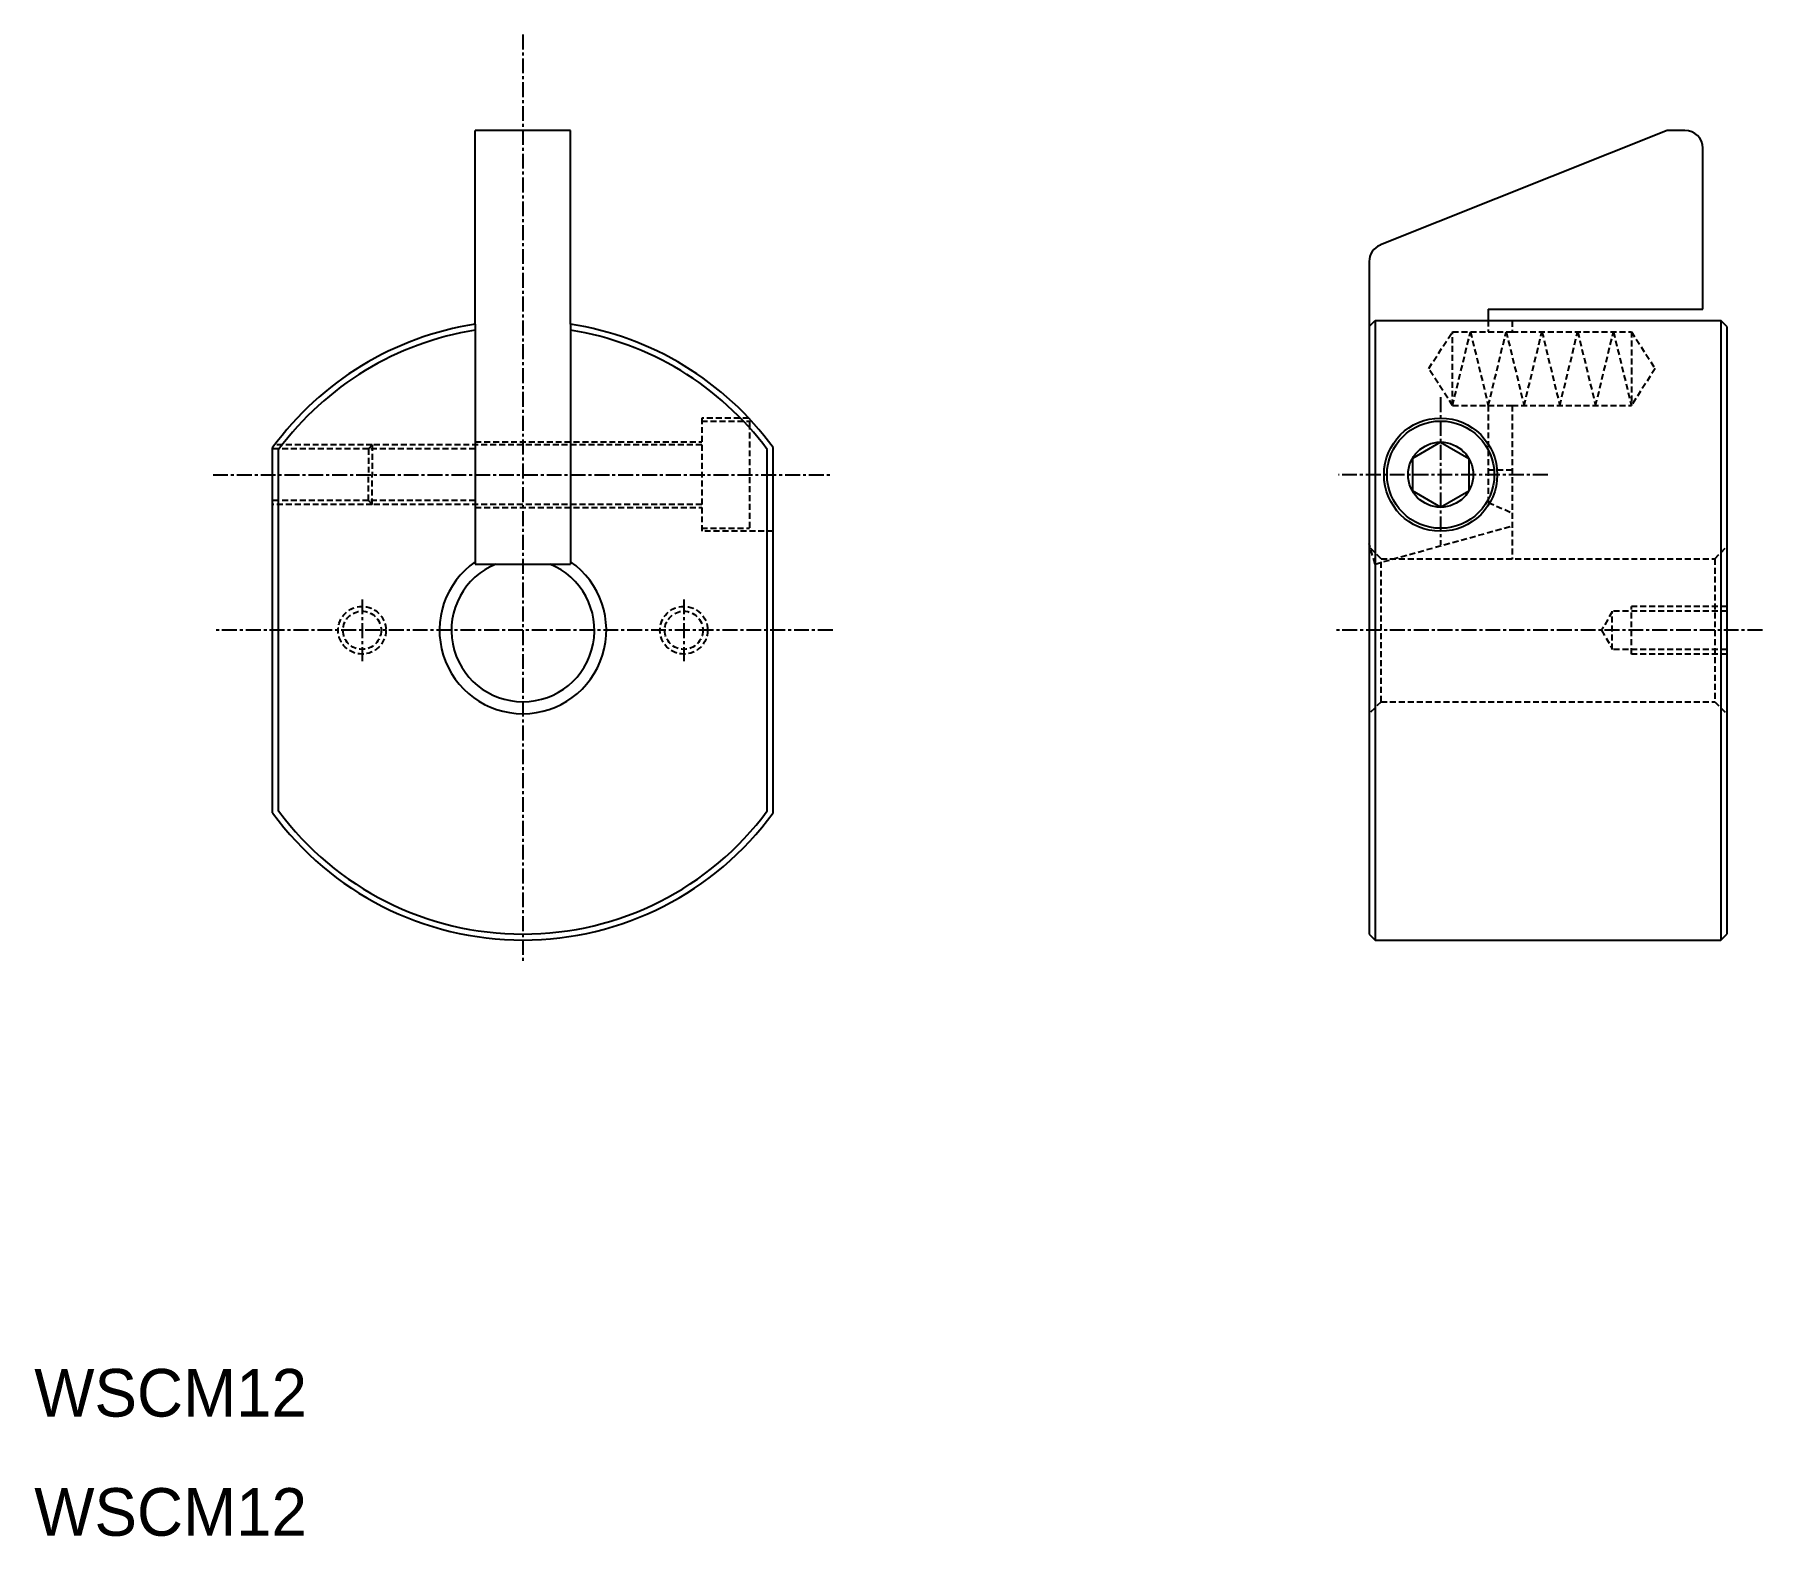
# Model space of a CAD drawing. Extents: x 10 to 155, y 10 to 136.
import ezdxf

# ---------------------------------------------------------------- set-up
doc = ezdxf.new("R2010")
doc.units = 0
doc.linetypes.add('CENTER', pattern=[2, 1.25, -0.25, 0.25, -0.25])
doc.linetypes.add('DASHED', pattern=[0.75, 0.5, -0.25])
doc.layers.get('0').update_dxf_attribs({"linetype": 'CONTINUOUS'})
doc.layers.add('CENTER', color=1, linetype='CENTER')

msp = doc.modelspace()

# ---------------------------------------------------------------- linework, layer by layer
at = {"color": 7, "linetype": 'CONTINUOUS'}
for p, q in [((47, 111.69), (47, 127.96)), ((55, 127.96), (47, 127.96)), ((55, 111.69), (55, 127.96)), ((147, 127.96), (122.94, 118.34)), ((148.5, 127.96), (147, 127.96)), ((150, 112.96), (150, 126.46)), ((122, 116.94), (122, 111.5)), ((47, 111.69), (47, 91.56)), ((55, 111.69), (55, 91.56)), ((122, 111.5), (122.5, 112)), ((122.5, 112), (132, 112)), ((122.5, 112), (122.5, 60)), ((132, 112.96), (150, 112.96)), ((132, 112.96), (132, 112)), ((132, 112), (151.5, 112)), ((152, 111.5), (151.5, 112)), ((151.5, 112), (151.5, 60)), ((122, 111.5), (122, 60.5)), ((152, 111.5), (152, 60.5)), ((128, 101.79), (125.64, 100.42)), ((128, 101.79), (130.36, 100.42)), ((30, 70.67), (30, 101.33)), ((30.5, 70.83), (30.5, 101.17)), ((71.5, 70.83), (71.5, 101.17)), ((72, 70.67), (72, 101.33)), ((125.64, 100.42), (125.64, 97.7)), ((130.36, 100.42), (130.36, 97.7)), ((128, 96.33), (125.64, 97.7)), ((128, 96.33), (130.36, 97.7)), ((47, 91.56), (48.74, 91.56)), ((48.74, 91.56), (53.26, 91.56)), ((53.26, 91.56), (55, 91.56)), ((122, 60.5), (122.5, 60)), ((122.5, 60), (151.5, 60)), ((151.5, 60), (152, 60.5))]:
    msp.add_line(p, q, dxfattribs=at)
at = {"color": 3, "linetype": 'DASHED'}
for p, q in [((132, 112), (132, 111.06)), ((134, 111.96), (134, 111.06)), ((127, 107.96), (129, 111.06)), ((129, 104.86), (130.5, 111.06)), ((129, 104.86), (129, 111.06)), ((129, 111.06), (132, 111.06)), ((130.5, 111.06), (132, 104.86)), ((132, 104.86), (133.5, 111.06)), ((132, 111.06), (134, 111.06)), ((133.5, 111.06), (135, 104.86)), ((134, 111.06), (144, 111.06)), ((135, 104.86), (136.5, 111.06)), ((136.5, 111.06), (138, 104.86)), ((138, 104.86), (139.5, 111.06)), ((139.5, 111.06), (141, 104.86)), ((141, 104.86), (142.5, 111.06)), ((142.5, 111.06), (144, 104.86)), ((144, 111.06), (146, 107.96)), ((144, 111.06), (144, 107.96)), ((129, 104.86), (127, 107.96)), ((146, 107.96), (144, 104.86)), ((144, 107.96), (144, 104.86)), ((129, 104.86), (132, 104.86)), ((132, 104.86), (132, 99.46)), ((132, 104.86), (134, 104.86)), ((134, 104.86), (144, 104.86)), ((134, 104.86), (134, 91.96)), ((66, 103.81), (66, 94.31)), ((69.94, 103.81), (66, 103.81)), ((66, 103.56), (69.8, 103.56)), ((69.8, 103.56), (70, 103.56)), ((70, 103.56), (70, 103.35)), ((70, 103.35), (70, 94.56)), ((38.36, 101.56), (30.17, 101.56)), ((38.36, 101.56), (38.04, 101.23)), ((66, 101.56), (38.36, 101.56)), ((38.36, 101.56), (38.36, 99.06)), ((47, 101.81), (66, 101.81)), ((38.04, 101.23), (30, 101.23)), ((47, 101.23), (38.04, 101.23)), ((38.04, 101.23), (38.04, 99.06)), ((38.04, 96.89), (38.04, 99.06)), ((38.36, 96.56), (38.36, 99.06)), ((132, 99.46), (132, 96.73)), ((132, 99.46), (134, 99.46)), ((38.04, 96.89), (30, 96.89)), ((38.36, 96.56), (30, 96.56)), ((47, 96.89), (38.04, 96.89)), ((38.36, 96.56), (38.04, 96.89)), ((66, 96.56), (38.36, 96.56)), ((47, 96.31), (66, 96.31)), ((132, 96.73), (134, 95.85)), ((66, 94.56), (70, 94.56)), ((72, 94.31), (66, 94.31)), ((122.5, 91.56), (134, 94.76)), ((122.5, 91.56), (122, 93.29)), ((123, 92), (122, 93)), ((151, 92), (152, 93)), ((123, 92), (151, 92)), ((123, 80), (123, 92)), ((151, 92), (151, 80)), ((142.4, 87.55), (141.51, 86)), ((152, 87.6), (142.4, 87.6)), ((152, 87.6), (142.4, 87.6)), ((142.4, 84.4), (142.4, 87.6)), ((144, 84), (144, 88)), ((152, 88), (144, 88)), ((152, 88), (144, 88)), ((141.51, 86), (142.4, 84.45)), ((152, 84.4), (142.4, 84.4)), ((152, 84), (144, 84)), ((123, 80), (122, 79)), ((123, 80), (151, 80)), ((151, 80), (152, 79))]:
    msp.add_line(p, q, dxfattribs=at)
at = {"color": 7, "linetype": 'CONTINUOUS'}
for radius in [4.75, 4.5, 2.73]:
    msp.add_circle((128, 99.06), radius, dxfattribs=at)
at = {"color": 3, "linetype": 'DASHED'}
for centre, radius in [((37.5, 86), 2), ((37.5, 86), 1.6), ((64.5, 86), 2), ((64.5, 86), 1.6)]:
    msp.add_circle(centre, radius, dxfattribs=at)
at = {"color": 7, "linetype": 'CONTINUOUS'}
for centre, radius, start, end in [((148.5, 126.46), 1.5, 0, 90), ((123.5, 116.94), 1.5, 111.8014, 180), ((51, 86), 26, 98.8499, 143.8711), ((51, 86), 26, 36.1289, 81.1494), ((51, 86), 25.5, 99.0248, 143.5062), ((51, 86), 25.5, 36.4938, 80.9744), ((51, 86), 7, 124.8496, 55.1439), ((51, 86), 6, 112.1214, 67.8786), ((51, 86), 26, 216.1289, 323.8711), ((51, 86), 25.5, 216.4938, 323.5062)]:
    msp.add_arc(centre, radius, start, end, dxfattribs=at)
at = {"layer": 'CENTER', "color": 1, "linetype": 'CENTER'}
for p, q in [((51, 136), (51, 58)), ((128, 105.56), (128, 93.17)), ((25, 99.06), (77, 99.06)), ((136.98, 99.06), (119.42, 99.06)), ((37.5, 88.59), (37.5, 83.41)), ((64.5, 88.59), (64.5, 83.41)), ((77, 86), (25, 86)), ((155, 86), (119, 86))]:
    msp.add_line(p, q, dxfattribs=at)

# ---------------------------------------------------------------- texts
at = {"color": 7, "linetype": 'CONTINUOUS'}
for p in [(10, 20), (10, 10)]:
    msp.add_text('WSCM12', height=4, dxfattribs=at).set_placement(p)

doc.saveas('drawing.dxf')
